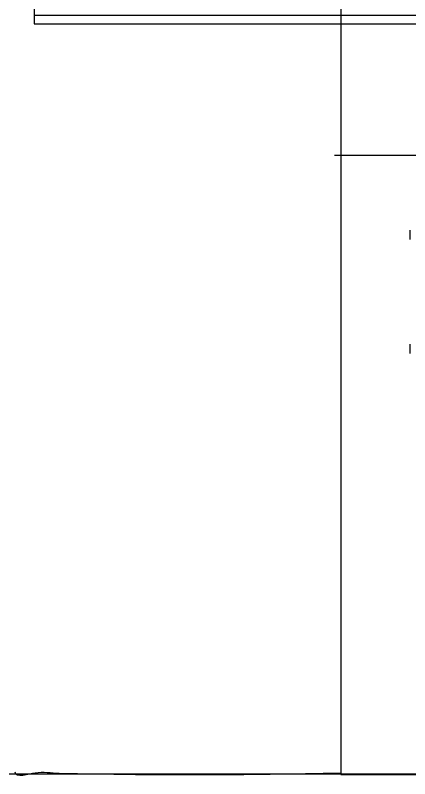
# Model space of a CAD drawing. Header units: millimetres. Extents: x 21899 to 38731, y -5425 to 3612.
# Drawn here: x 22183.1 to 22214.6, y -5410.8 to -5349.8 of the extents above; entities that cross this region are included whole.
import ezdxf

# ---------------------------------------------------------------- set-up
doc = ezdxf.new("R2010")
doc.units = ezdxf.units.MM

msp = doc.modelspace()

# ---------------------------------------------------------------- linework, layer by layer
at = {"color": 7, "linetype": 'Continuous'}
for p, q in [((22184.573, -5300.531), (22184.573, -5350.466)), ((22209.073, -5343.019), (22209.073, -5410.326)), ((22184.573, -5349.771), (22242.573, -5349.771)), ((22184.573, -5350.466), (22242.573, -5350.466)), ((22216.573, -5360.967), (22208.573, -5360.967)), ((22214.573, -5366.944), (22214.573, -5367.683)), ((22214.573, -5376.054), (22214.573, -5376.792)), ((22190.945, -5410.429), (22186.583, -5410.359)), ((22209.073, -5410.326), (22203.421, -5410.425)), ((21917.11, -5410.391), (25517.11, -5410.391)), ((22241.073, -5410.467), (22209.073, -5410.467))]:
    msp.add_line(p, q, dxfattribs=at)
for points, start_tangent, end_tangent in [([(22184.669, -5410.319), (22183.074, -5410.242)], (-0.201341, -0.034149), (-0.004779, 0.153931)), ([(22186.583, -5410.359), (22184.669, -5410.319)], (-0.191398, 0.003084), (-0.24331, -0.041267)), ([(22203.421, -5410.425), (22201.984, -5410.445), (22200.228, -5410.459), (22198.267, -5410.466), (22196.228, -5410.467), (22194.244, -5410.46), (22192.444, -5410.448), (22190.945, -5410.429)], (-1.247449, -0.021987), (-1.247481, 0.0201))]:
    msp.add_spline(points, degree=3, dxfattribs=dict(at, start_tangent=start_tangent, end_tangent=end_tangent))

doc.saveas('drawing.dxf')
